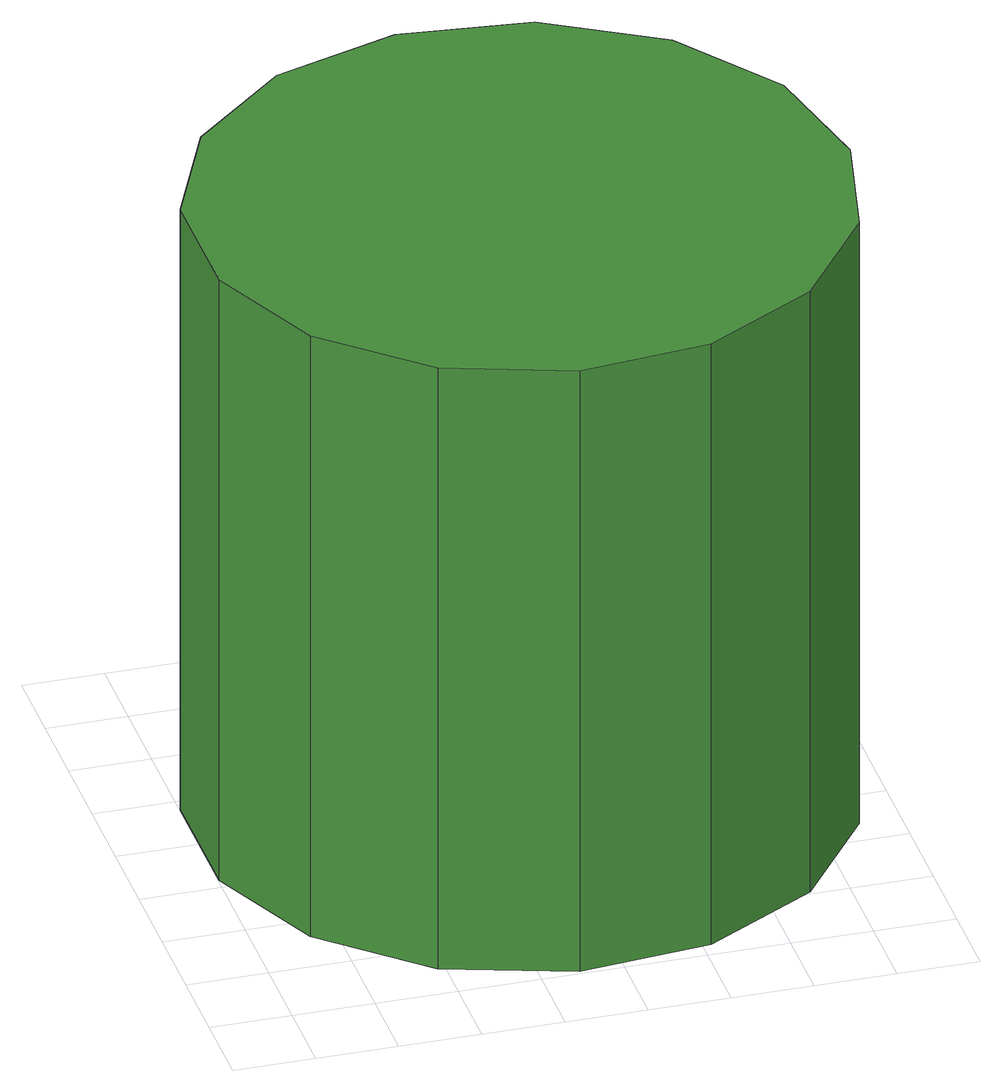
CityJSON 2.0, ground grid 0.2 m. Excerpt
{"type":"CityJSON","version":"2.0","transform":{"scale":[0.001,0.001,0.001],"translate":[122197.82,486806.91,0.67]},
"CityObjects":{
"tree1":{"type":"SolitaryVegetationObject","attributes":{"function":"something"},"geometry":[{"type":"MultiSurface","lod":"1","boundaries":[[[0,1,2,3,4,5,6,7,8,9,10,11,12,13,14]],[[15,16,17,18,19,20,21,22,23,24,25,26,27,28,29]],[[0,29,28,1]],[[1,28,27,2]],[[2,27,26,3]],[[3,26,25,4]],[[4,25,24,5]],[[5,24,23,6]],[[6,23,22,7]],[[7,22,21,8]],[[8,21,20,9]],[[9,20,19,10]],[[10,19,18,11]],[[11,18,17,12]],[[12,17,16,13]],[[13,16,15,14]],[[14,15,29,0]]]}]}
},
"vertices":[
[1568,796,1632],[1499,1118,1632],[1306,1384,1632],[1021,1549,1632],[694,1583,1632],[381,1481,1632],[136,1261,1632],[2,961,1632],[2,631,1632],[136,331,1632],[381,111,1632],[694,9,1632],[1021,43,1632],[1306,208,1632],[1499,474,1632],[1499,474,9],[1306,208,9],[1021,43,9],[694,9,9],[381,111,9],[136,331,9],[2,631,9],[2,961,9],[136,1261,9],[381,1481,9],[694,1583,9],[1021,1549,9],[1306,1384,9],[1499,1118,9],[1568,796,9]
]}
